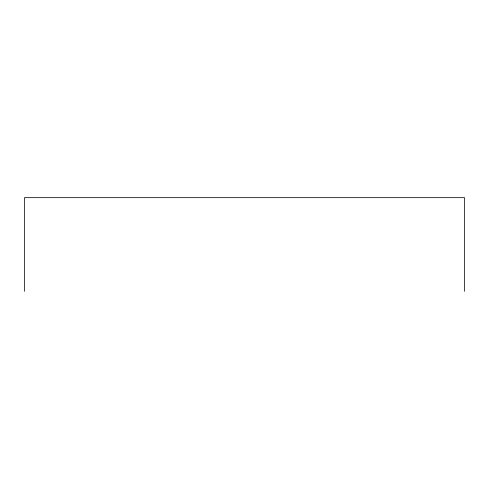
<?xml version="1.0" encoding="UTF-8"?>
<svg xmlns="http://www.w3.org/2000/svg" width="489" height="489" viewBox="0 0 489 489"><rect width="100%" height="100%" fill="white"/><g stroke="black" fill="none" stroke-linecap="round" stroke-linejoin="round"><path stroke-width="0.73" d="M464.55 291.334L464.55 197.666L24.45 197.666L24.45 291.334"/></g></svg>
